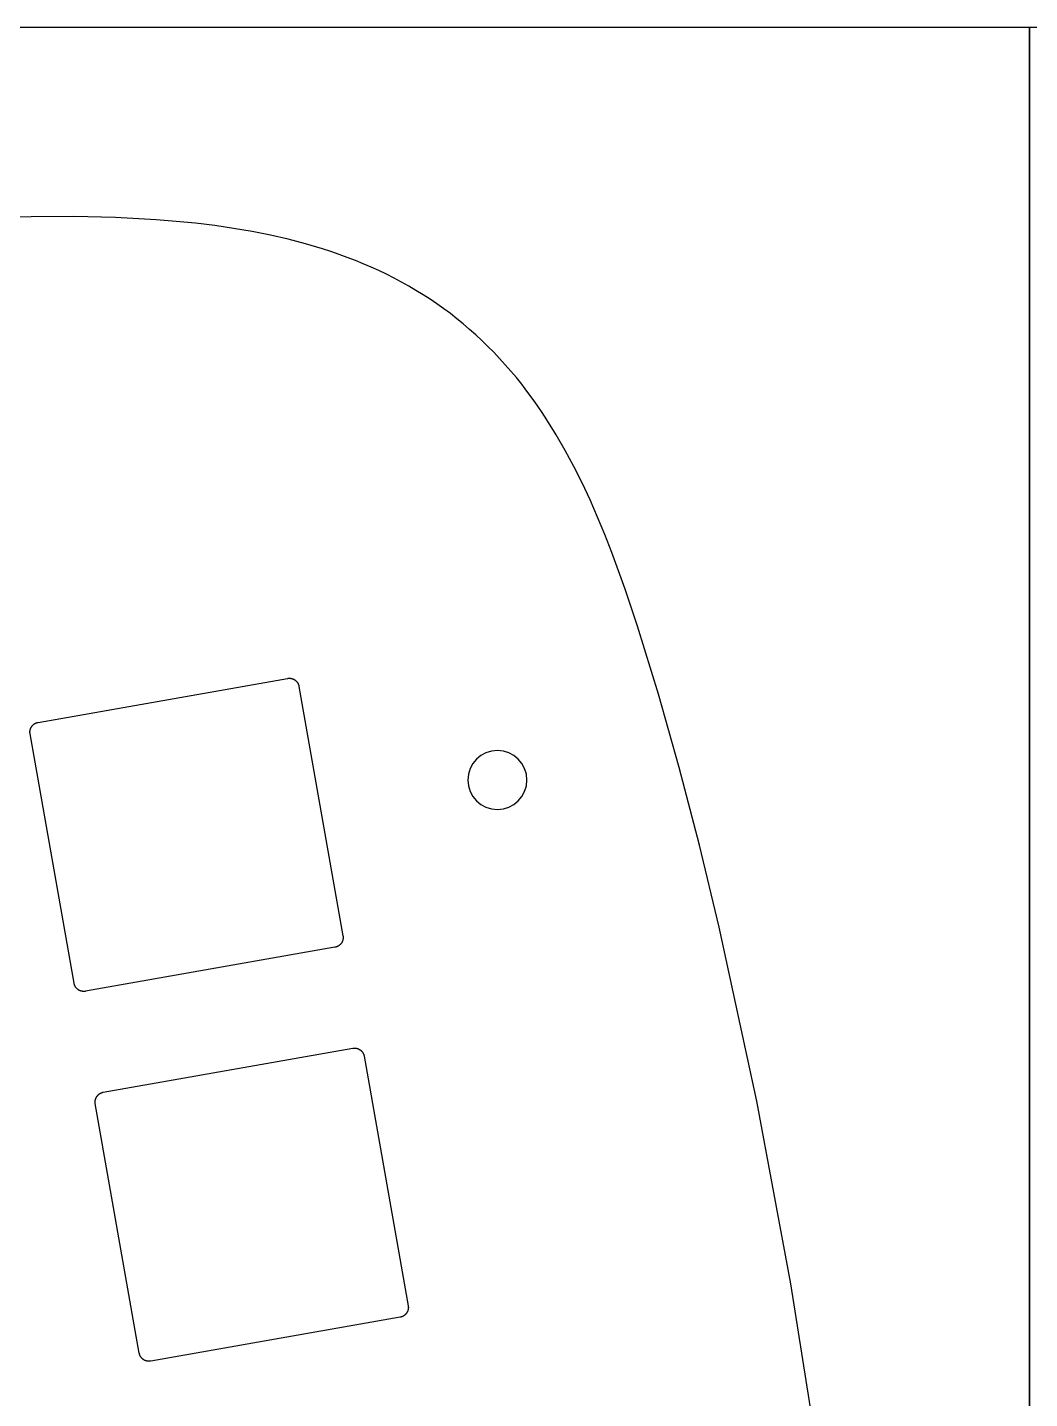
# Model space of a CAD drawing. Extents: x -770 to 754, y -86 to 233.
# Drawn here: x 398.6 to 449.5, y 149 to 218.5 of the extents above; entities that cross this region are included whole.
import ezdxf

# ---------------------------------------------------------------- set-up
doc = ezdxf.new("R2010")
doc.units = 0
doc.layers.add('2D_ACR_PLOT$CUT2', color=3, linetype='CONTINUOUS')
doc.layers.add('2D_ACR_PLOT$NOPRINT', color=200, linetype='CONTINUOUS')

msp = doc.modelspace()

# ---------------------------------------------------------------- linework, layer by layer
at = {"layer": '2D_ACR_PLOT$CUT2'}
for p, q in [((398.83, 208.91), (394.363, 208.782)), ((400.998, 208.914), (398.83, 208.91)), ((403.116, 208.865), (400.998, 208.914)), ((405.176, 208.755), (403.116, 208.865)), ((406.184, 208.674), (405.176, 208.755)), ((407.176, 208.575), (406.184, 208.674)), ((408.151, 208.457), (407.176, 208.575)), ((409.108, 208.318), (408.151, 208.457)), ((410.048, 208.157), (409.108, 208.318)), ((410.969, 207.974), (410.048, 208.157)), ((411.872, 207.767), (410.969, 207.974)), ((412.755, 207.536), (411.872, 207.767)), ((413.618, 207.28), (412.755, 207.536)), ((414.042, 207.142), (413.618, 207.28)), ((414.46, 206.998), (414.042, 207.142)), ((414.874, 206.847), (414.46, 206.998)), ((415.282, 206.689), (414.874, 206.847)), ((415.685, 206.525), (415.282, 206.689)), ((416.083, 206.353), (415.685, 206.525)), ((416.476, 206.175), (416.083, 206.353)), ((416.863, 205.989), (416.476, 206.175)), ((417.245, 205.797), (416.863, 205.989)), ((417.621, 205.597), (417.245, 205.797)), ((417.991, 205.39), (417.621, 205.597)), ((418.357, 205.176), (417.991, 205.39)), ((418.716, 204.955), (418.357, 205.176)), ((419.071, 204.726), (418.716, 204.955)), ((419.419, 204.49), (419.071, 204.726)), ((419.762, 204.246), (419.419, 204.49)), ((420.1, 203.995), (419.762, 204.246)), ((420.432, 203.737), (420.1, 203.995)), ((420.758, 203.471), (420.432, 203.737)), ((421.079, 203.198), (420.758, 203.471)), ((421.394, 202.918), (421.079, 203.198)), ((421.704, 202.63), (421.394, 202.918)), ((422.008, 202.335), (421.704, 202.63)), ((422.307, 202.032), (422.008, 202.335)), ((422.6, 201.722), (422.307, 202.032)), ((422.888, 201.405), (422.6, 201.722)), ((423.17, 201.081), (422.888, 201.405)), ((423.447, 200.749), (423.17, 201.081)), ((423.718, 200.411), (423.447, 200.749)), ((423.984, 200.065), (423.718, 200.411)), ((424.245, 199.712), (423.984, 200.065)), ((424.501, 199.353), (424.245, 199.712)), ((424.751, 198.987), (424.501, 199.353)), ((424.997, 198.614), (424.751, 198.987)), ((425.472, 197.85), (424.997, 198.614)), ((425.928, 197.06), (425.472, 197.85)), ((426.365, 196.247), (425.928, 197.06)), ((426.784, 195.411), (426.365, 196.247)), ((427.186, 194.555), (426.784, 195.411)), ((427.57, 193.679), (427.186, 194.555)), ((427.94, 192.786), (427.57, 193.679)), ((428.295, 191.877), (427.94, 192.786)), ((428.966, 190.024), (428.295, 191.877)), ((429.595, 188.137), (428.966, 190.024)), ((430.656, 184.695), (429.595, 188.137)), ((399.188, 183.262), (411.843, 185.494)), ((411.843, 185.494), (411.86, 185.496)), ((411.86, 185.496), (411.877, 185.499)), ((411.877, 185.499), (411.894, 185.5)), ((411.894, 185.5), (411.911, 185.501)), ((411.911, 185.501), (411.928, 185.501)), ((411.928, 185.501), (411.945, 185.501)), ((411.945, 185.501), (411.962, 185.5)), ((411.962, 185.5), (411.979, 185.499)), ((411.979, 185.499), (411.996, 185.497)), ((411.996, 185.497), (412.013, 185.494)), ((412.013, 185.494), (412.03, 185.491)), ((412.03, 185.491), (412.046, 185.488)), ((412.046, 185.488), (412.063, 185.483)), ((412.063, 185.483), (412.079, 185.478)), ((412.079, 185.478), (412.095, 185.473)), ((412.095, 185.473), (412.111, 185.467)), ((412.111, 185.467), (412.127, 185.461)), ((412.127, 185.461), (412.143, 185.454)), ((412.143, 185.454), (412.158, 185.446)), ((412.158, 185.446), (412.173, 185.438)), ((412.173, 185.438), (412.188, 185.43)), ((412.188, 185.43), (412.202, 185.42)), ((412.202, 185.42), (412.217, 185.411)), ((412.217, 185.411), (412.23, 185.401)), ((412.23, 185.401), (412.244, 185.39)), ((412.244, 185.39), (412.257, 185.379)), ((412.257, 185.379), (412.27, 185.368)), ((412.27, 185.368), (412.282, 185.356)), ((412.282, 185.356), (412.294, 185.344)), ((412.294, 185.344), (412.305, 185.331)), ((412.305, 185.331), (412.316, 185.318)), ((412.316, 185.318), (412.327, 185.305)), ((412.327, 185.305), (412.337, 185.291)), ((412.337, 185.291), (412.347, 185.277)), ((412.347, 185.277), (412.356, 185.263)), ((412.356, 185.263), (412.365, 185.248)), ((412.365, 185.248), (412.373, 185.233)), ((412.373, 185.233), (412.38, 185.218)), ((412.38, 185.218), (412.388, 185.202)), ((412.388, 185.202), (412.394, 185.187)), ((412.394, 185.187), (412.4, 185.171)), ((412.4, 185.171), (412.406, 185.154)), ((412.406, 185.154), (412.411, 185.138)), ((412.411, 185.138), (412.415, 185.122)), ((412.415, 185.122), (412.419, 185.105)), ((412.419, 185.105), (412.422, 185.088)), ((412.422, 185.088), (414.654, 172.433)), ((431.705, 180.981), (430.656, 184.695)), ((398.793, 182.903), (398.798, 182.919)), ((398.798, 182.919), (398.803, 182.936)), ((398.803, 182.936), (398.809, 182.952)), ((398.809, 182.952), (398.816, 182.967)), ((398.816, 182.967), (398.823, 182.983)), ((398.823, 182.983), (398.83, 182.998)), ((398.83, 182.998), (398.838, 183.013)), ((398.838, 183.013), (398.847, 183.028)), ((398.847, 183.028), (398.856, 183.043)), ((398.856, 183.043), (398.865, 183.057)), ((398.865, 183.057), (398.875, 183.071)), ((398.875, 183.071), (398.886, 183.084)), ((398.886, 183.084), (398.897, 183.097)), ((398.897, 183.097), (398.908, 183.11)), ((398.908, 183.11), (398.92, 183.122)), ((398.92, 183.122), (398.932, 183.134)), ((398.932, 183.134), (398.945, 183.146)), ((398.945, 183.146), (398.958, 183.157)), ((398.958, 183.157), (398.971, 183.167)), ((398.971, 183.167), (398.985, 183.177)), ((398.985, 183.177), (398.999, 183.187)), ((398.999, 183.187), (399.014, 183.196)), ((399.014, 183.196), (399.028, 183.205)), ((399.028, 183.205), (399.043, 183.213)), ((399.043, 183.213), (399.059, 183.221)), ((399.059, 183.221), (399.074, 183.228)), ((399.074, 183.228), (399.09, 183.234)), ((399.09, 183.234), (399.106, 183.24)), ((399.106, 183.24), (399.122, 183.246)), ((399.122, 183.246), (399.138, 183.251)), ((399.138, 183.251), (399.155, 183.255)), ((399.155, 183.255), (399.171, 183.259)), ((399.171, 183.259), (399.188, 183.262)), ((398.775, 182.785), (398.776, 182.802)), ((398.775, 182.768), (398.775, 182.785)), ((398.775, 182.751), (398.775, 182.768)), ((398.776, 182.734), (398.775, 182.751)), ((398.776, 182.802), (398.777, 182.819)), ((398.778, 182.717), (398.776, 182.734)), ((398.777, 182.819), (398.779, 182.836)), ((398.78, 182.7), (398.778, 182.717)), ((398.779, 182.836), (398.782, 182.853)), ((398.783, 182.683), (398.78, 182.7)), ((398.782, 182.853), (398.785, 182.87)), ((401.014, 170.028), (398.783, 182.683)), ((398.785, 182.87), (398.789, 182.886)), ((398.789, 182.886), (398.793, 182.903)), ((432.736, 177.029), (431.705, 180.981)), ((433.743, 172.868), (432.736, 177.029)), ((435.652, 164.051), (433.743, 172.868)), ((414.248, 171.854), (401.593, 169.623)), ((414.265, 171.857), (414.248, 171.854)), ((414.281, 171.861), (414.265, 171.857)), ((414.298, 171.866), (414.281, 171.861)), ((414.314, 171.871), (414.298, 171.866)), ((414.33, 171.876), (414.314, 171.871)), ((414.346, 171.882), (414.33, 171.876)), ((414.362, 171.889), (414.346, 171.882)), ((414.378, 171.896), (414.362, 171.889)), ((414.393, 171.903), (414.378, 171.896)), ((414.408, 171.912), (414.393, 171.903)), ((414.423, 171.92), (414.408, 171.912)), ((414.437, 171.929), (414.423, 171.92)), ((414.451, 171.939), (414.437, 171.929)), ((414.465, 171.949), (414.451, 171.939)), ((414.478, 171.96), (414.465, 171.949)), ((414.491, 171.971), (414.478, 171.96)), ((414.504, 171.982), (414.491, 171.971)), ((414.516, 171.994), (414.504, 171.982)), ((414.528, 172.007), (414.516, 171.994)), ((414.539, 172.019), (414.528, 172.007)), ((414.55, 172.032), (414.539, 172.019)), ((414.561, 172.046), (414.55, 172.032)), ((414.571, 172.06), (414.561, 172.046)), ((414.58, 172.074), (414.571, 172.06)), ((414.589, 172.088), (414.58, 172.074)), ((414.598, 172.103), (414.589, 172.088)), ((414.606, 172.118), (414.598, 172.103)), ((414.613, 172.134), (414.606, 172.118)), ((414.62, 172.149), (414.613, 172.134)), ((414.627, 172.165), (414.62, 172.149)), ((414.633, 172.181), (414.627, 172.165)), ((414.638, 172.197), (414.633, 172.181)), ((414.643, 172.213), (414.638, 172.197)), ((414.647, 172.23), (414.643, 172.213)), ((414.651, 172.247), (414.647, 172.23)), ((414.654, 172.263), (414.651, 172.247)), ((414.654, 172.433), (414.656, 172.417)), ((414.657, 172.28), (414.654, 172.263)), ((414.656, 172.417), (414.658, 172.4)), ((414.659, 172.297), (414.657, 172.28)), ((414.658, 172.4), (414.66, 172.383)), ((414.66, 172.314), (414.659, 172.297)), ((414.66, 172.383), (414.661, 172.366)), ((414.661, 172.331), (414.66, 172.314)), ((414.661, 172.366), (414.661, 172.348)), ((414.661, 172.348), (414.661, 172.331)), ((401.017, 170.012), (401.014, 170.028)), ((401.021, 169.995), (401.017, 170.012)), ((401.025, 169.978), (401.021, 169.995)), ((401.03, 169.962), (401.025, 169.978)), ((401.036, 169.946), (401.03, 169.962)), ((401.042, 169.93), (401.036, 169.946)), ((401.049, 169.914), (401.042, 169.93)), ((401.056, 169.899), (401.049, 169.914)), ((401.063, 169.883), (401.056, 169.899)), ((401.071, 169.868), (401.063, 169.883)), ((401.08, 169.854), (401.071, 169.868)), ((401.089, 169.839), (401.08, 169.854)), ((401.099, 169.825), (401.089, 169.839)), ((401.109, 169.812), (401.099, 169.825)), ((401.12, 169.798), (401.109, 169.812)), ((401.131, 169.785), (401.12, 169.798)), ((401.142, 169.773), (401.131, 169.785)), ((401.154, 169.76), (401.142, 169.773)), ((401.166, 169.748), (401.154, 169.76)), ((401.179, 169.737), (401.166, 169.748)), ((401.192, 169.726), (401.179, 169.737)), ((401.206, 169.716), (401.192, 169.726)), ((401.22, 169.706), (401.206, 169.716)), ((401.234, 169.696), (401.22, 169.706)), ((401.248, 169.687), (401.234, 169.696)), ((401.263, 169.678), (401.248, 169.687)), ((401.278, 169.67), (401.263, 169.678)), ((401.293, 169.663), (401.278, 169.67)), ((401.309, 169.656), (401.293, 169.663)), ((401.325, 169.649), (401.309, 169.656)), ((401.341, 169.643), (401.325, 169.649)), ((401.357, 169.638), (401.341, 169.643)), ((401.373, 169.633), (401.357, 169.638)), ((401.39, 169.629), (401.373, 169.633)), ((401.406, 169.625), (401.39, 169.629)), ((401.423, 169.622), (401.406, 169.625)), ((401.44, 169.62), (401.423, 169.622)), ((401.457, 169.618), (401.44, 169.62)), ((401.474, 169.616), (401.457, 169.618)), ((401.491, 169.615), (401.474, 169.616)), ((401.508, 169.615), (401.491, 169.615)), ((401.525, 169.616), (401.508, 169.615)), ((401.542, 169.616), (401.525, 169.616)), ((401.559, 169.618), (401.542, 169.616)), ((401.576, 169.62), (401.559, 169.618)), ((401.593, 169.623), (401.576, 169.62)), ((402.496, 164.502), (415.151, 166.733)), ((415.151, 166.733), (415.168, 166.736)), ((415.168, 166.736), (415.185, 166.738)), ((415.185, 166.738), (415.202, 166.739)), ((415.202, 166.739), (415.219, 166.74)), ((415.219, 166.74), (415.236, 166.741)), ((415.236, 166.741), (415.253, 166.741)), ((415.253, 166.741), (415.27, 166.74)), ((415.27, 166.74), (415.287, 166.738)), ((415.287, 166.738), (415.304, 166.736)), ((415.304, 166.736), (415.321, 166.734)), ((415.321, 166.734), (415.338, 166.731)), ((415.338, 166.731), (415.354, 166.727)), ((415.354, 166.727), (415.371, 166.723)), ((415.371, 166.723), (415.387, 166.718)), ((415.387, 166.718), (415.403, 166.713)), ((415.403, 166.713), (415.419, 166.707)), ((415.419, 166.707), (415.435, 166.7)), ((415.435, 166.7), (415.451, 166.693)), ((415.451, 166.693), (415.466, 166.686)), ((415.466, 166.686), (415.481, 166.677)), ((415.481, 166.677), (415.496, 166.669)), ((415.496, 166.669), (415.51, 166.66)), ((415.51, 166.66), (415.525, 166.65)), ((415.525, 166.65), (415.538, 166.64)), ((415.538, 166.64), (415.552, 166.63)), ((415.552, 166.63), (415.565, 166.619)), ((415.565, 166.619), (415.578, 166.607)), ((415.578, 166.607), (415.59, 166.596)), ((415.59, 166.596), (415.602, 166.583)), ((415.602, 166.583), (415.613, 166.571)), ((415.613, 166.571), (415.624, 166.558)), ((415.624, 166.558), (415.635, 166.544)), ((415.635, 166.544), (415.645, 166.531)), ((415.645, 166.531), (415.655, 166.517)), ((415.655, 166.517), (415.664, 166.502)), ((415.664, 166.502), (415.673, 166.487)), ((415.673, 166.487), (415.681, 166.472)), ((415.681, 166.472), (415.688, 166.457)), ((415.688, 166.457), (415.696, 166.442)), ((415.696, 166.442), (415.702, 166.426)), ((415.702, 166.426), (415.708, 166.41)), ((415.708, 166.41), (415.714, 166.394)), ((415.714, 166.394), (415.719, 166.377)), ((415.719, 166.377), (415.723, 166.361)), ((415.723, 166.361), (415.727, 166.344)), ((415.727, 166.344), (415.73, 166.328)), ((415.73, 166.328), (417.962, 153.673)), ((402.097, 164.126), (402.101, 164.142)), ((402.101, 164.142), (402.106, 164.159)), ((402.106, 164.159), (402.111, 164.175)), ((402.111, 164.175), (402.117, 164.191)), ((402.117, 164.191), (402.124, 164.207)), ((402.124, 164.207), (402.131, 164.222)), ((402.131, 164.222), (402.138, 164.238)), ((402.138, 164.238), (402.146, 164.253)), ((402.146, 164.253), (402.155, 164.268)), ((402.155, 164.268), (402.164, 164.282)), ((402.164, 164.282), (402.173, 164.296)), ((402.173, 164.296), (402.183, 164.31)), ((402.183, 164.31), (402.194, 164.323)), ((402.194, 164.323), (402.205, 164.337)), ((402.205, 164.337), (402.216, 164.349)), ((402.216, 164.349), (402.228, 164.362)), ((402.228, 164.362), (402.24, 164.373)), ((402.24, 164.373), (402.253, 164.385)), ((402.253, 164.385), (402.266, 164.396)), ((402.266, 164.396), (402.279, 164.407)), ((402.279, 164.407), (402.293, 164.417)), ((402.293, 164.417), (402.307, 164.426)), ((402.307, 164.426), (402.322, 164.436)), ((402.322, 164.436), (402.336, 164.444)), ((402.336, 164.444), (402.351, 164.452)), ((402.351, 164.452), (402.367, 164.46)), ((402.367, 164.46), (402.382, 164.467)), ((402.382, 164.467), (402.398, 164.474)), ((402.398, 164.474), (402.414, 164.48)), ((402.414, 164.48), (402.43, 164.485)), ((402.43, 164.485), (402.446, 164.49)), ((402.446, 164.49), (402.463, 164.495)), ((402.463, 164.495), (402.479, 164.499)), ((402.479, 164.499), (402.496, 164.502)), ((402.083, 164.025), (402.084, 164.042)), ((402.083, 164.007), (402.083, 164.025)), ((402.083, 163.99), (402.083, 164.007)), ((402.084, 163.973), (402.083, 163.99)), ((402.084, 164.042), (402.085, 164.059)), ((402.086, 163.956), (402.084, 163.973)), ((402.085, 164.059), (402.087, 164.076)), ((402.088, 163.939), (402.086, 163.956)), ((402.087, 164.076), (402.09, 164.092)), ((402.091, 163.923), (402.088, 163.939)), ((402.09, 164.092), (402.093, 164.109)), ((404.322, 151.268), (402.091, 163.923)), ((402.093, 164.109), (402.097, 164.126)), ((437.378, 154.783), (435.652, 164.051)), ((438.866, 145.316), (437.378, 154.783)), ((417.556, 153.094), (404.901, 150.862)), ((417.573, 153.097), (417.556, 153.094)), ((417.589, 153.101), (417.573, 153.097)), ((417.606, 153.105), (417.589, 153.101)), ((417.622, 153.11), (417.606, 153.105)), ((417.638, 153.115), (417.622, 153.11)), ((417.654, 153.122), (417.638, 153.115)), ((417.67, 153.128), (417.654, 153.122)), ((417.686, 153.135), (417.67, 153.128)), ((417.701, 153.143), (417.686, 153.135)), ((417.716, 153.151), (417.701, 153.143)), ((417.731, 153.16), (417.716, 153.151)), ((417.745, 153.169), (417.731, 153.16)), ((417.759, 153.179), (417.745, 153.169)), ((417.773, 153.189), (417.759, 153.179)), ((417.786, 153.199), (417.773, 153.189)), ((417.799, 153.21), (417.786, 153.199)), ((417.812, 153.222), (417.799, 153.21)), ((417.824, 153.234), (417.812, 153.222)), ((417.836, 153.246), (417.824, 153.234)), ((417.847, 153.259), (417.836, 153.246)), ((417.858, 153.272), (417.847, 153.259)), ((417.869, 153.285), (417.858, 153.272)), ((417.879, 153.299), (417.869, 153.285)), ((417.888, 153.313), (417.879, 153.299)), ((417.897, 153.328), (417.888, 153.313)), ((417.906, 153.343), (417.897, 153.328)), ((417.914, 153.358), (417.906, 153.343)), ((417.921, 153.373), (417.914, 153.358)), ((417.928, 153.388), (417.921, 153.373)), ((417.935, 153.404), (417.928, 153.388)), ((417.941, 153.42), (417.935, 153.404)), ((417.946, 153.437), (417.941, 153.42)), ((417.951, 153.453), (417.946, 153.437)), ((417.955, 153.469), (417.951, 153.453)), ((417.959, 153.486), (417.955, 153.469)), ((417.962, 153.503), (417.959, 153.486)), ((417.962, 153.673), (417.964, 153.656)), ((417.965, 153.52), (417.962, 153.503)), ((417.964, 153.656), (417.966, 153.639)), ((417.967, 153.537), (417.965, 153.52)), ((417.966, 153.639), (417.968, 153.622)), ((417.968, 153.554), (417.967, 153.537)), ((417.968, 153.622), (417.969, 153.605)), ((417.969, 153.571), (417.968, 153.554)), ((417.969, 153.605), (417.969, 153.588)), ((417.969, 153.588), (417.969, 153.571)), ((404.325, 151.251), (404.322, 151.268)), ((404.329, 151.234), (404.325, 151.251)), ((404.333, 151.218), (404.329, 151.234)), ((404.338, 151.202), (404.333, 151.218)), ((404.344, 151.185), (404.338, 151.202)), ((404.35, 151.169), (404.344, 151.185)), ((404.357, 151.154), (404.35, 151.169)), ((404.364, 151.138), (404.357, 151.154)), ((404.371, 151.123), (404.364, 151.138)), ((404.379, 151.108), (404.371, 151.123)), ((404.388, 151.093), (404.379, 151.108)), ((404.397, 151.079), (404.388, 151.093)), ((404.407, 151.065), (404.397, 151.079)), ((404.417, 151.051), (404.407, 151.065)), ((404.428, 151.038), (404.417, 151.051)), ((404.439, 151.025), (404.428, 151.038)), ((404.45, 151.012), (404.439, 151.025)), ((404.462, 151), (404.45, 151.012)), ((404.474, 150.988), (404.462, 151)), ((404.487, 150.976), (404.474, 150.988)), ((404.5, 150.966), (404.487, 150.976)), ((404.514, 150.955), (404.5, 150.966)), ((404.528, 150.945), (404.514, 150.955)), ((404.542, 150.935), (404.528, 150.945)), ((404.556, 150.926), (404.542, 150.935)), ((404.571, 150.918), (404.556, 150.926)), ((404.586, 150.91), (404.571, 150.918)), ((404.601, 150.902), (404.586, 150.91)), ((404.617, 150.895), (404.601, 150.902)), ((404.633, 150.889), (404.617, 150.895)), ((404.649, 150.883), (404.633, 150.889)), ((404.665, 150.877), (404.649, 150.883)), ((404.681, 150.873), (404.665, 150.877)), ((404.698, 150.868), (404.681, 150.873)), ((404.714, 150.865), (404.698, 150.868)), ((404.731, 150.862), (404.714, 150.865)), ((404.748, 150.859), (404.731, 150.862)), ((404.765, 150.857), (404.748, 150.859)), ((404.782, 150.856), (404.765, 150.857)), ((404.799, 150.855), (404.782, 150.856)), ((404.816, 150.855), (404.799, 150.855)), ((404.833, 150.855), (404.816, 150.855)), ((404.85, 150.856), (404.833, 150.855)), ((404.867, 150.857), (404.85, 150.856)), ((404.884, 150.859), (404.867, 150.857)), ((404.901, 150.862), (404.884, 150.859))]:
    msp.add_line(p, q, dxfattribs=at)
at = {"layer": '2D_ACR_PLOT$CUT2', "extrusion": (0, 0, -1)}
msp.add_circle((-422.487, 180.339), 1.5, dxfattribs=at)
at = {"layer": '2D_ACR_PLOT$NOPRINT'}
for p, q in [((449.475, 218.511), (144.675, 218.511)), ((449.475, -86.289), (449.475, 218.511)), ((754.275, 218.511), (449.475, 218.511)), ((449.475, 218.511), (449.475, -86.289))]:
    msp.add_line(p, q, dxfattribs=at)

doc.saveas('drawing.dxf')
